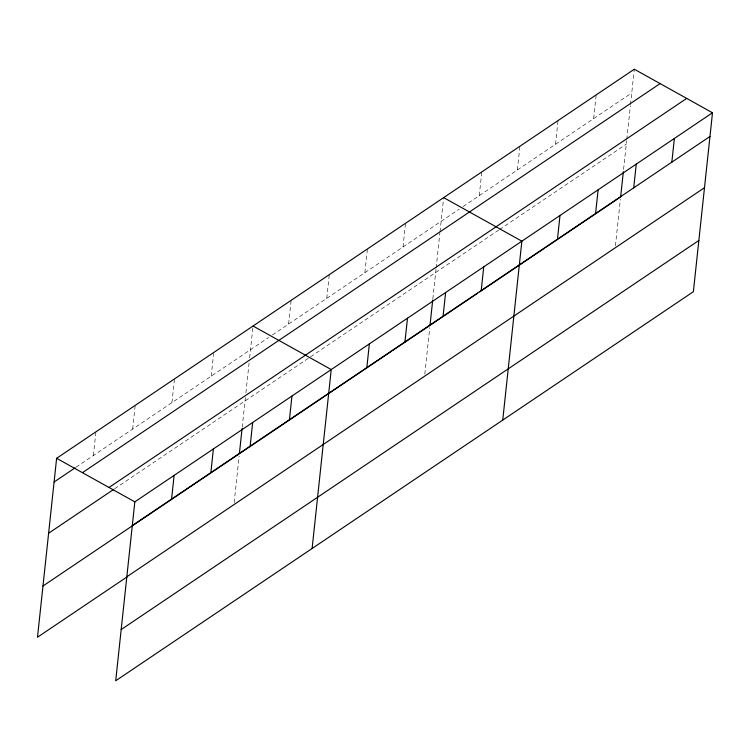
<?xml version="1.0" encoding="UTF-8"?>
<svg xmlns="http://www.w3.org/2000/svg" width="750" height="750" viewBox="0 0 750 750"><rect width="100%" height="100%" fill="white"/><g stroke="black" fill="none" stroke-linecap="round" stroke-linejoin="round"><path stroke-width="0.56" stroke-dasharray="3.75 2.81" d="M93.375 455.55L95.906 431.85M132.656 429.084L135.188 405.384M171.938 402.628L174.469 378.928M211.219 376.172L213.628 353.597M234.159 502.613L239.138 456.047M242.203 427.331L245.4 397.444M245.897 392.794L249.131 362.522M249.628 357.863L253.031 326.016M288.619 324.037L291.159 300.338M326.747 298.359L329.278 274.659M364.875 272.672L367.406 248.972M403.003 246.994L405.534 223.294M424.791 374.213L429.769 327.647M432.834 298.931L436.031 269.053M436.153 267.881L439.884 232.959M440.006 231.797L443.663 197.616M479.25 195.638L481.791 171.938M517.378 169.959L519.909 146.259M555.506 144.281L558.038 120.581M593.634 118.603L596.166 94.903M615.422 245.822L620.391 199.247M623.587 169.388L626.653 140.653M626.784 139.491L630.394 105.722M630.516 104.559L634.294 69.216M76.125 467.156L268.603 337.519M272.419 334.95L459.234 209.119M463.05 206.55L631.763 92.916M114.722 488.7L498.562 230.175M499.519 229.528L626.287 144.141"/><path stroke-width="1.12" d="M712.5 112.772L134.831 501.853L115.706 680.784L693.375 291.694L712.5 112.772L634.294 69.216L56.625 458.306L37.5 637.228L127.556 576.572M171.581 499.097L174.113 475.397M210.862 472.641L213.394 448.941M242.081 428.475L239.381 453.712L201.056 479.531M250.144 446.184L252.675 422.484M289.425 419.719L291.956 396.019M312.113 548.494L331.238 369.562L253.031 326.016M366.834 367.584L369.366 343.884M404.953 341.906L407.494 318.206M430.012 325.322L432.712 300.075M443.081 316.228L445.613 292.528M481.209 290.55L483.741 266.85M502.744 420.094L521.869 241.172L443.663 197.616M557.466 239.184L559.997 215.484M595.584 213.506L598.125 189.806M623.344 171.684L620.644 196.922L545.344 247.641M633.713 187.828L636.244 164.128M671.841 162.15L674.372 138.45M54.084 482.006L75.169 467.803M82.434 472.678L660.103 83.587M109.022 487.481L686.691 98.4M48.619 533.231L113.766 489.347M132.3 525.553L709.969 136.472M42.975 586.003L160.819 506.634M161.775 505.988L200.1 480.178M240.338 453.075L353.756 376.678M354.713 376.031L391.884 351M392.841 350.353L477.675 293.222M479.578 291.938L544.387 248.278M126.825 576.778L704.494 187.697M121.181 629.559L698.85 240.469M56.625 458.306L134.831 501.853"/></g></svg>
